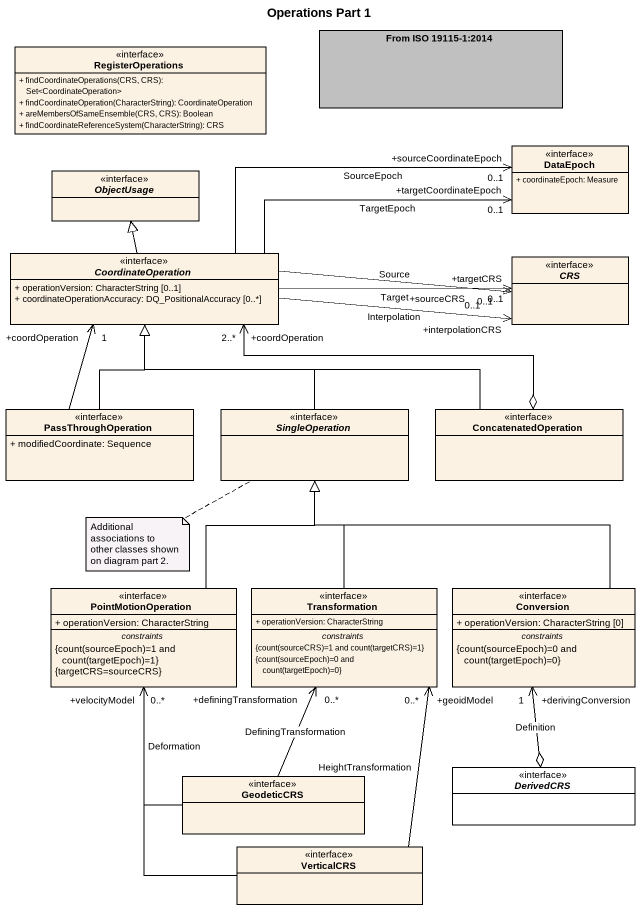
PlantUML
@startuml
title Operations Part 1
allowmixing
hide circle
hide empty members
skinparam classAttributeIconSize 0
class RegisterOperations <<interface>> {
  + findCoordinateOperations(CRS, CRS): Set<CoordinateOperation>
  + findCoordinateOperation(CharacterString): CoordinateOperation
  + areMembersOfSameEnsemble(CRS, CRS): Boolean
  + findCoordinateReferenceSystem(CharacterString): CRS
}
rectangle "From ISO 19115-1:2014" as From_ISO_19115_1_2014 #C0C0C0
class DataEpoch <<interface>> {
  + coordinateEpoch: Measure
}
abstract class ObjectUsage <<interface>>
abstract class CoordinateOperation <<interface>> {
  + operationVersion: CharacterString [0..1]
  + coordinateOperationAccuracy: DQ_PositionalAccuracy [0..*]
}
abstract class CRS <<interface>>
class PassThroughOperation <<interface>> {
  + modifiedCoordinate: Sequence
}
abstract class SingleOperation <<interface>>
class ConcatenatedOperation <<interface>>
class PointMotionOperation <<interface>> {
  + operationVersion: CharacterString
  -- constraints --
  {field} {count(sourceEpoch)=1 and count(targetEpoch)=1}
  {targetCRS=sourceCRS}
}
class Transformation <<interface>> {
  + operationVersion: CharacterString
  -- constraints --
  {field} {count(sourceCRS)=1 and count(targetCRS)=1}
  {field} {count(sourceEpoch)=0 and count(targetEpoch)=0}
}
class Conversion <<interface>> {
  + operationVersion: CharacterString [0]
  -- constraints --
  {field} {count(sourceEpoch)=0 and count(targetEpoch)=0}
}
class GeodeticCRS <<interface>>
abstract class DerivedCRS <<interface>> #FFFFFF
class VerticalCRS <<interface>>
CoordinateOperation -right-> "+sourceCoordinateEpoch\n0..1" DataEpoch : SourceEpoch
CoordinateOperation -right-> "+targetCoordinateEpoch\n0..1" DataEpoch : TargetEpoch
CoordinateOperation -up-|> ObjectUsage
CoordinateOperation -right-> "+interpolationCRS\n0..1" CRS : Interpolation
CoordinateOperation -right-> "+sourceCRS\n0..1" CRS : Source
CoordinateOperation "+coordOperation\n2..*" <-right-o ConcatenatedOperation
CRS "+targetCRS\n0..1" <-left- CoordinateOperation : Target
PassThroughOperation -up-|> CoordinateOperation
PassThroughOperation -up-> "+coordOperation\n1" CoordinateOperation
SingleOperation -up-|> CoordinateOperation
ConcatenatedOperation -left-|> CoordinateOperation
PointMotionOperation -up-|> SingleOperation
PointMotionOperation "0..*" <-- GeodeticCRS : Deformation
PointMotionOperation "+velocityModel" <-- VerticalCRS
Transformation -up-|> SingleOperation
Conversion -up-|> SingleOperation
GeodeticCRS -up-> "+definingTransformation\n0..*" Transformation : DefiningTransformation
DerivedCRS o-up-> "+derivingConversion\n1" Conversion : Definition
VerticalCRS -up-> "+geoidModel\n0..*" Transformation : HeightTransformation
note left of SingleOperation : Additional associations to other classes shown on diagram part 2.
@enduml
